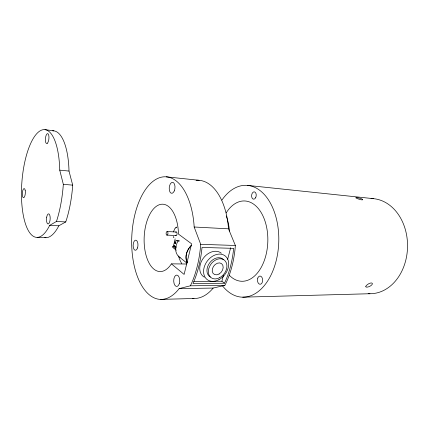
<?xml version="1.0" encoding="UTF-8"?>
<svg xmlns="http://www.w3.org/2000/svg" width="429" height="429" viewBox="0 0 429 429"><rect width="100%" height="100%" fill="white"/><g stroke="black" fill="none" stroke-linecap="round" stroke-linejoin="round"><path stroke-width="0.64" d="M63.326 184.32L63.127 186.985A63.814 22.201 -85.7 0 1 57.143 219.337L56.456 221.455L49.662 225.381L49.137 226.442A54.038 18.779 -85.7 0 1 22.539 210.591A54.038 18.779 -85.7 0 1 36.508 133.945A54.038 18.779 -85.7 0 1 59.701 168.468L59.738 170.141L63.326 184.32L72.699 185.14L72.501 187.784A63.278 22.742 -85.6 0 1 66.441 219.83L65.744 221.932L58.8 225.81L49.662 225.381M200.702 244.316L200.461 247.367A72.469 37.007 -87.5 0 1 191.468 283.51L190.39 285.8L179.14 288.604L178.298 289.698A61.347 31.29 -87.5 0 1 134.009 264.849A61.347 31.29 -87.5 0 1 154.649 180.153A61.347 31.29 -87.5 0 1 194.047 225.064L194.165 227.011L200.702 244.316L235.36 245.479L235.124 248.412A69.879 38.68 -87.7 0 1 225.96 283.151L224.85 285.355L213.154 288.068L179.14 288.604M173.429 231.923L174.801 228.636L176.861 227.011M175.391 246.455L172.849 246.38L172.624 247.319L176.276 250.187M176.131 247.238L173.627 245.291L175.15 238.878M224.474 283.247L193.023 283.494A72.351 37.087 -87.5 0 0 202.027 247.415L233.671 248.37A69.991 38.615 -87.7 0 1 224.517 283.167L221.895 281.247L223.412 275.45M227.633 259.336L230.668 247.737M58.8 225.81L58.264 226.861A53.582 19.241 -85.6 0 1 44.788 237.618M171.391 263.846L171.032 264.409A33.703 17.149 -87.5 0 1 145.646 253.7A33.703 17.149 -87.5 0 1 157.03 205.85A33.703 17.149 -87.5 0 1 178.453 233.215L178.475 234.1L191.597 243.811L184.111 274.421L171.391 263.846L186.529 264.017M213.154 288.068L212.28 289.119A59.164 32.711 -87.7 0 1 192.433 298.402M175.74 227.649L176.169 227.349M362.537 199.775L362.5 199.791A3.566 0.772 20.2 0 1 360.44 199.592L360.237 199.539A3.588 0.638 17.4 0 1 356.837 198.348A3.588 0.493 14.8 0 1 355.877 197.603L355.941 197.587A3.577 0.343 12.1 0 1 357.974 197.801L358.177 197.839A3.588 0.493 14.8 0 1 361.609 198.841A3.588 0.638 17.4 0 1 362.537 199.775M160.714 299.394L193.983 298.493M242.734 297.174L369.937 293.731M190.39 285.8L224.85 285.355M193.844 281.472L221.895 281.247M173.627 245.291L174.506 245.318M37.135 237.398L45.994 237.704M177.719 240.857L179.708 240.932M166.924 235.113L176.072 235.505M167.144 231.563A1.78 0.922 -87.3 0 1 167.777 234.304A1.78 0.922 -87.3 0 1 166.189 234.154A1.78 0.922 -87.3 0 1 167.144 231.563L176.228 231.982M56.456 221.455L65.744 221.932M194.165 227.011L228.485 228.818L235.36 245.479M59.738 170.141L68.999 171.074L72.699 185.14M166.275 176.839L199.169 180.303M247.394 185.382L373.353 198.654M45.013 129.644L53.845 130.861M176.26 240.519L175.804 240.267L176.48 240.615M177.166 240.412L178.174 241.178M172.849 246.38L175.981 248.831M179.242 256.982L187.017 263.181M228.485 228.818L228.351 226.941A59.164 32.711 -87.7 0 0 196.091 180.309M68.999 171.074L68.956 169.417A53.582 19.241 -85.6 0 0 52.628 130.818M175.611 232.33A1.764 0.933 -87.3 0 1 176.823 232.497A1.764 0.933 -87.3 0 1 176.834 234.792A1.764 0.933 -87.3 0 1 175.627 235.29M204.333 277.177A14.731 11.063 -53.3 0 1 203.11 258.526A14.731 11.063 -53.3 0 1 221.369 253.228M210.301 276.973A10.961 8.178 -53.4 0 1 209.802 262.677A10.961 8.178 -53.4 0 1 223.6 259.727M176.078 247.286A1.014 0.311 13.2 0 1 175.541 246.889A1.014 0.311 13.2 0 1 176.078 246.723M175.665 243.436A1.035 0.547 -87.8 0 1 176.024 241.742M187.376 262.671A13.991 10.757 -53.1 0 1 191.65 245.222M180.175 257.598A13.631 10.661 -52.9 0 1 178.308 240.674M186.964 262.028A14.06 10.811 -53.1 0 1 191.243 245.527M226.244 215.953A41.951 23.772 -87.7 0 1 227.021 218.275M227.198 218.87A41.951 23.772 -87.7 0 1 229.499 231.118M181.708 263.556A32.507 17.938 -87.7 0 1 178.426 255.99M173.965 237.532A0.756 0.397 -87.5 0 1 173.504 237.301A0.756 0.397 -87.5 0 1 173.531 236.379M226.201 212.832A40.187 24.716 -87.9 0 1 259.808 210.483A40.187 24.716 -87.9 0 1 262.602 264.655A40.187 24.716 -87.9 0 1 229.429 275.386M221.927 200.064A55.958 34.454 -87.9 0 1 271.702 205.614A55.958 34.454 -87.9 0 1 263.808 286.186L261.894 288.277A55.958 34.454 -87.9 0 1 222.233 285.51M371.021 198.541A47.598 37.114 -89 0 1 407.523 247.528A47.598 37.114 -89 0 1 368.179 293.667M365.83 286.433L365.814 286.529A3.641 1.207 -24.3 0 0 369.374 286.513L369.584 286.422A3.641 1.335 -27.4 0 0 371.911 284.722L372.013 284.599A3.636 1.459 -30.5 0 0 371.299 282.979A3.636 1.459 -30.5 0 0 367.444 284.593L367.278 284.727A3.641 1.335 -27.4 0 0 365.835 286.433M46.707 217.176L46.659 217.476A5.046 1.823 -86.7 0 0 47.839 223.895A5.046 1.823 -86.7 0 0 50.172 218.849A5.046 1.823 -86.7 0 0 48.3 213.921L48.187 213.98A5.046 1.823 -86.7 0 0 47.421 214.918L47.319 215.117A5.046 1.823 -86.7 0 0 46.707 217.176M47.303 143.254L47.19 143.34A4.955 1.737 -84.3 0 1 45.667 142.171L45.608 141.956A4.955 1.737 -84.3 0 1 46.525 134.518A4.955 1.737 -84.3 0 1 48.922 136.352A4.955 1.737 -84.3 0 1 47.303 143.254M25.166 190.224L25.118 190.009A4.574 1.501 -86 0 0 22.63 191.05A4.574 1.501 -86 0 0 23.338 197.667A4.574 1.501 -86 0 0 25.359 192.289L25.359 192.004A4.574 1.501 -86 0 0 25.166 190.224M218.951 279.687A14.865 11.09 -53.4 0 0 225.348 256.059A14.865 11.09 -53.4 0 0 204.134 267.433A14.865 11.09 -53.4 0 0 218.951 279.687M175.638 243.35A1.035 0.547 -87.8 0 0 175.311 241.699A1.035 0.547 -87.8 0 0 174.7 243.13A1.035 0.547 -87.8 0 0 175.638 243.35M219.074 274.018A6.526 4.858 -53.4 0 0 221.605 263.653A6.526 4.858 -53.4 0 0 212.376 268.929A6.526 4.858 -53.4 0 0 219.074 274.018M219.723 277.66A10.998 8.189 -53.4 0 0 224.426 260.188A10.998 8.189 -53.4 0 0 208.757 268.661A10.998 8.189 -53.4 0 0 219.723 277.66M137.521 247.946A5.073 2.418 -87.8 0 0 135.811 240.16A5.073 2.418 -87.8 0 0 133.349 247.581A5.073 2.418 -87.8 0 0 137.521 247.946M179.258 283.805A5.695 3.008 -89.9 0 0 176.85 275.069A5.695 3.008 -89.9 0 0 174.051 283.408A5.695 3.008 -89.9 0 0 179.258 283.805M174.292 190.9A5.529 2.869 -84.9 0 0 172.678 182.309A5.529 2.869 -84.9 0 0 169.364 190.213A5.529 2.869 -84.9 0 0 174.292 190.9M255.63 197.721A3.679 2.301 -84.4 0 0 254.418 191.87A3.679 2.301 -84.4 0 0 251.71 196.938A3.679 2.301 -84.4 0 0 255.63 197.721M257.791 278.062A4.108 2.612 89 0 0 260.071 284.271A4.108 2.612 89 0 0 262.317 278.158A4.108 2.612 89 0 0 257.791 278.062"/></g></svg>
